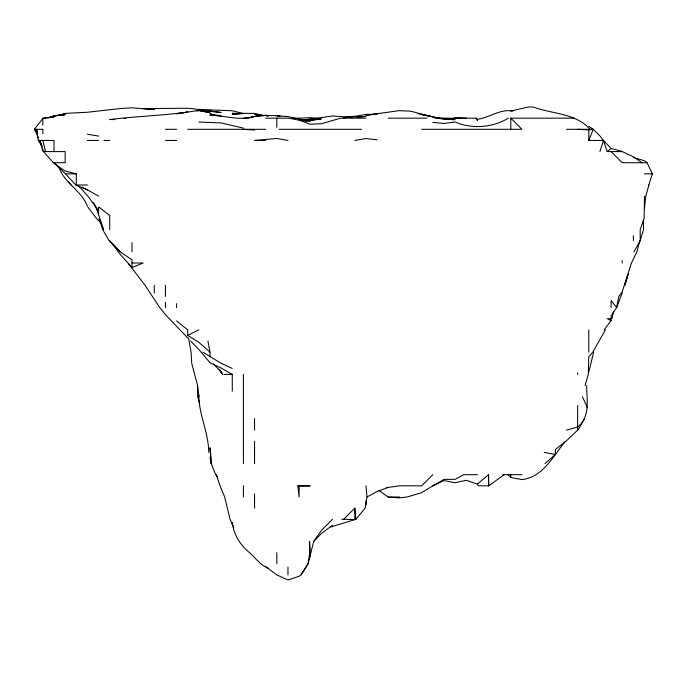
<?xml version="1.0" encoding="UTF-8"?>
<svg xmlns="http://www.w3.org/2000/svg" width="687" height="687" viewBox="0 0 687 687"><rect width="100%" height="100%" fill="white"/><g stroke="black" fill="none" stroke-linecap="round" stroke-linejoin="round"><path stroke-width="1.03" d="M644.5 196.207L644.123 218.44L640.198 229.578L640.215 240.716L633.903 251.863M330.687 527.015L355.935 519.252L365.218 508.105L366.995 496.967L365.973 485.829M612.048 318.708L613.431 311.615M332.542 519.252L321.404 530.39L313.676 541.536L308.068 563.812L301.181 574.959M593.68 352.13L588.793 371.925M644.5 207.869L645.806 196.156L648.889 185.009M639.829 240.716L636.901 251.863L631.447 263.001L622.216 291.872L618.781 296.423L616.634 307.57L611.078 316.037L611.078 320.606L604.156 329.846M625.007 285.285L628.15 274.139L624.509 285.285M585.084 385.553L588.278 374.415L588.793 356.802L592.787 352.13L605.427 329.846M566.509 430.122L577.655 427.048C590.519 416.734 586.689 399.843 586.646 385.553M640.215 240.716L643.521 229.578L643.384 219.454M599.931 151.587L603.452 140.449L599.931 135.88L593.233 129.311L588.793 126.296M648.76 185.009L652.384 173.871L647.06 162.733L644.5 160.758L633.362 157.478M622.216 292.877L616.634 307.57L611.078 300.528L611.078 307.57M622.216 151.406L611.078 148.461L603.452 140.449L588.793 140.449L593.233 129.311L566.509 129.311M577.922 430.122L584.371 418.976M301.275 574.1L308.068 563.812L309.794 552.674L309.588 541.536L310.258 556.616M565.401 441.26C553.129 456.005 543.262 477.139 521.948 479.586L510.802 477.499L507.968 474.683M36.179 131.698L34.35 129.311L42.869 118.465M313.676 541.536L321.404 533.49L332.542 525.229M341.688 519.252L343.689 519.252L354.827 508.105L355.935 519.252M432.819 474.683L421.672 485.829L399.396 485.829L386.223 487.693M544.989 463.545L555.371 454.459L555.371 449.504L565.959 441.26L577.655 430.122L577.655 405.476M477.379 484.129L488.517 474.683L488.826 485.829L478.264 485.829L477.379 484.129L466.241 480.265L455.095 482.738L443.957 480.591L432.819 485.829L421.672 492.665L407.254 496.967L399.396 497.852L388.249 497.105L378.795 490.32M603.452 140.449L607.239 151.587L611.078 148.461M300.708 574.959L299.12 576.238L287.982 580L276.861 574.959L265.697 566.569M488.826 485.829L504.112 474.683M432.819 485.829L443.957 479.414L455.095 479.354L463.665 474.683L477.379 474.683M366.995 496.967L377.111 491.523L388.249 487.375M51.405 117.245L54.015 115.854L65.153 114.712L54.015 115.966L65.153 113.699L61.444 115.184M508.397 118.164C492.673 127.67 471.952 129.328 455.095 121.994L443.957 123.462L432.819 122.389M176.568 320.923L187.714 329.846L187.714 335.411L198.852 329.846M61.444 114.987L65.153 113.398L87.438 112.256L120.86 108.477L132.007 107.842L154.283 109.568L143.145 108.606L187.714 108.237L198.852 109.388L232.275 110.762L243.413 113.518M46.999 117.932L54.015 115.854M258.604 115.133L254.559 114.497L267.724 115.845L265.697 115.253L254.559 116.438L248.977 117.735L254.559 116.464L265.697 115.33L268.737 115.777M510.802 111.088L528.286 107.026L533.249 107.026C552.279 114.111 575.526 112.951 590.073 129.311M457.542 118.164L476.022 118.164L477.379 119.34C489.479 117.666 500.308 108.649 512.828 111.054M245.268 118.525L247.114 118.164M196.826 111.002L198.852 110.633L209.99 112.694L198.852 110.384L176.568 113.759L187.714 112.05C161.814 115.648 135.64 116.335 109.722 119.529L114.789 119.564M449.023 119.263L455.095 118.164L466.241 118.164M254.559 116.464C239.772 121.195 224.855 115.51 209.99 115.081L221.137 115.923L209.99 113.948L214.043 115.047M354.827 140.449L365.973 138.559L377.111 139.77M449.023 119.16L455.095 118.164M48.004 117.855L54.015 116.919L43.375 118.164M310.258 120.577L321.404 118.851L305.2 120.766M305.2 121.307L309.244 120.723M450.037 119.16L455.095 118.473L443.957 119.212L455.095 119.65L443.957 119.177L437.267 118.164L410.534 111.157L399.396 110.65L365.973 115.227L377.111 114.136L365.973 114.428L354.827 116.343L343.689 116.764L332.542 115.974L302.16 120.337M577.655 129.311L588.793 129.895L593.233 129.311M357.867 117.099L365.973 116.412L354.827 116.97M346.729 117.125L352.8 116.756M292.937 118.396L310.258 117.683L319.472 118.516M123.9 118.525L125.927 118.43M302.16 120.569L307.226 120.388M46.003 118.164L42.869 118.267L42.869 125.154M310.258 119.16L315.324 119.006M299.12 486.078L310.258 485.829L297.84 485.829L299.12 496.967L299.12 486.078L297.84 485.829M388.249 497.105L399.396 496.967M265.697 118.164L287.982 118.164M365.973 118.164L340.623 118.164L321.404 123.763L310.258 124.21L299.12 120.182L288.652 118.164M388.249 118.164L426.945 118.164M510.802 129.311L510.802 118.164L574.28 118.164M34.35 129.311L42.723 129.311M165.43 129.311L176.568 129.311M187.714 129.311L265.697 129.311M279.085 129.311L361.525 129.311M421.672 129.311L521.948 129.311L510.802 118.164M37.338 132.342L36.557 129.311L38.326 140.449L54.015 140.449L54.015 151.587M87.438 140.449L98.576 140.449M104.072 140.449L109.722 140.449M165.43 140.449L176.568 140.449M265.697 140.449L254.559 140.449L276.835 138.456L287.982 140.449M41.701 145.086L39.752 140.449L42.869 151.054L45.514 151.587L65.153 151.587L65.153 162.733L54.015 162.733M607.239 151.587L622.216 151.587L633.362 156.791L642.002 162.733M647.06 162.733L622.216 162.733L611.078 151.587M98.576 196.156L87.438 189.895L76.291 185.464L76.291 173.871L65.54 173.871L75.81 185.009M644.5 173.871L652.65 173.871M76.291 185.009L87.438 185.009M132.007 263.001L143.145 263.001L132.007 267.552L120.86 255.092L109.722 240.716L120.294 251.863L109.164 240.716L102.629 229.578L99.168 218.44M611.078 318.708L607.36 318.708L611.078 320.606M223.876 374.415L232.275 374.415L232.275 391.195M502.781 474.683L521.948 474.683M198.852 122.02L221.137 122.939L243.413 128.108M343.689 519.252L354.827 519.63L354.827 508.105M434.923 117.941L464.446 118.49M455.309 118.164L463.261 118.525M243.413 129.311L254.559 130.023M314.311 119.22L299.12 119.813L313.298 119.186M236.328 113.656L232.275 113.338L243.413 113.484L232.275 114.291L243.413 113.372L254.559 113.364L263.671 115.717M267.724 115.76L265.697 115.485L276.835 115.665L279.875 116.343M417.627 113.578L430.792 116.438M422.685 114.772L442.076 118.593M87.438 134.231L98.576 136.078M544.224 452.398L555.371 454.459M310.258 121.384L287.982 116.575L276.835 115.768L279.875 116.429M422.685 114.823L426.739 115.674M428.765 116.103L430.792 116.524M76.291 173.871L65.153 171.011L54.015 163.317M268.48 568.261C260.493 565.547 255.701 558.016 249.57 552.674C240.192 545.186 233.666 534.443 232.275 522.446M232.275 368.438L221.137 363.277L202.777 352.13M81.71 186.967L87.438 189.895M232.275 374.415L221.137 368.043L209.99 362.745L198.852 349.443L190.643 340.992M120.86 252.387L132.007 259.789L132.007 267.552L129.345 264.521M187.714 335.411L198.852 342.324L209.99 352.13L209.99 356.965M99.22 207.294L109.722 215.589L109.722 229.578M54.015 162.888L65.153 173.562M101.573 223.679L96.515 218.44L87.988 207.294M213.434 363.981L221.137 371.761L222.648 374.415L221.137 371.641M58.953 167.37C64.389 183.231 81.805 190.763 87.438 206.401M187.714 337.952L165.43 314.629L159.753 307.57L145.051 285.285L128.581 263.774M78.576 185.773L87.936 196.156L95.991 207.294L103.711 229.578M43.521 151.587L53.363 162.733M217.513 477.01L215.701 474.683L211.21 463.545L209.99 457.302M36.033 131.019L34.788 129.311L38.257 137.666M68.648 181.78L70.976 185.009M38.326 140.449L41.735 145.24M41.383 144.442L38.901 140.449L42.379 146.941M216.353 474.683L220.029 485.829L224.64 496.967L230.042 519.252L233.7 527.152M98.086 211.493L93.544 202.656M476.022 118.164L477.379 120.586L477.379 119.34M219.247 369.297L221.137 372.732L220.647 370.843M97.752 210.651L96.103 207.294L98.576 212.755M582.387 396.7L587.557 407.838M199.608 403.475L197.676 396.7L197.555 385.553L191.733 363.277L191.063 352.13L188.513 337.97M42.869 140.449L45.514 151.587M207.938 340.992L209.99 352.13M208.745 452.398C208.633 432.535 198.603 414.338 198.852 394.673M197.555 385.553L198.852 396.7M633.362 235.77L633.362 240.716M622.216 260.588L622.216 263.001M588.793 129.895L588.793 140.449M588.793 329.846L588.793 352.13M577.655 372.955L577.655 374.415M510.802 474.683L510.802 477.499M488.517 474.683L488.517 485.829M365.973 500.84L365.973 504.713M287.982 567.067L287.982 574.959M276.835 118.164L276.835 127.275M276.835 552.674L276.835 563.812M254.559 418.666L254.559 430.122M254.559 441.26L254.559 463.545M254.559 493.944L254.559 508.105M243.413 374.415L243.413 463.545M243.413 485.829L243.413 496.967M232.275 522.901L232.275 524.722M176.568 303.637L176.568 307.57M165.43 285.285L165.43 296.423M165.43 302.366L165.43 307.57M154.283 285.285L154.283 293.091M132.007 242.666L132.007 251.863M98.576 207.294L98.576 213.76M42.869 129.311L42.869 133.673M42.869 148.924L42.869 151.054M354.827 116.541L343.689 117.692L354.827 116.541M247.792 118.164L243.413 118.344L247.792 118.164M209.99 111.028L198.852 110.032L221.137 112.496L209.99 111.028M210.548 452.398L209.99 447.718L211.21 463.545L210.548 452.398"/></g></svg>
